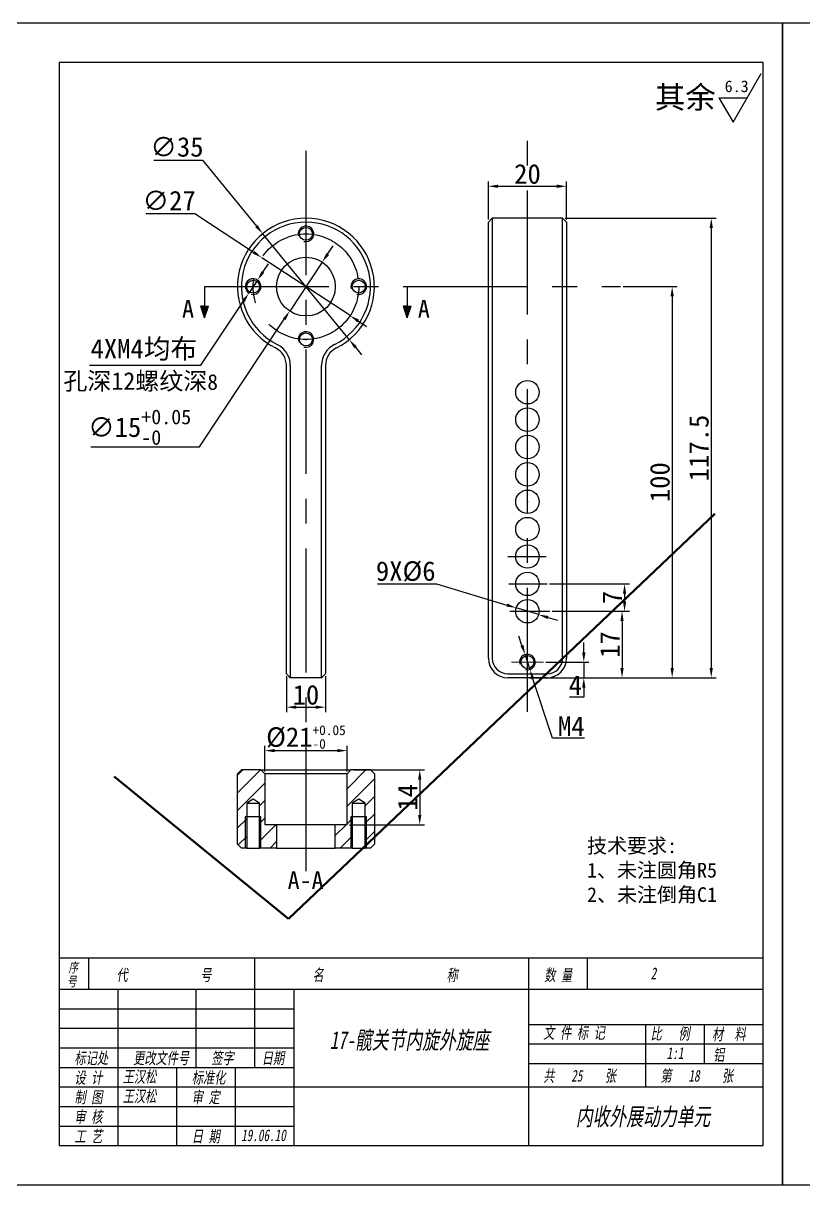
# Model space of a CAD drawing. Header units: millimetres. Extents: x 8840 to 20870, y -7456 to 1741.
# Drawn here: x 14110.7 to 14310.3, y -6249.8 to -5952.8 of the extents above; entities that cross this region are included whole.
import ezdxf

# ---------------------------------------------------------------- set-up
doc = ezdxf.new("R2010")
doc.units = ezdxf.units.MM
doc.linetypes.add('CENTER', pattern=[50.8, 31.75, -6.35, 6.35, -6.35])
doc.layers.get('0').update_dxf_attribs({"lineweight": 25})
for name, color, linetype in [('中心线', 5, 'CENTER'), ('临时线', 6, 'Continuous'), ('剖面线', 3, 'Continuous'), ('尺寸', 4, 'Continuous'), ('尺寸标注', 4, 'Continuous'), ('文字', 7, 'Continuous'), ('细实线', 2, 'Continuous')]:
    doc.layers.add(name, color=color, linetype=linetype)
doc.layers.add('粗实线', color=7, linetype='Continuous', lineweight=25)
doc.styles.get("Standard").update_dxf_attribs({"font": ''})
doc.styles.add('样式 2', font='', dxfattribs={"width": 0.7, "oblique": 10})
doc.styles.get('Standard').set_extended_font_data('SimSun')
doc.styles.get('样式 2').set_extended_font_data('SimSun')
doc.dimstyles.new('ISO-25 1.1', dxfattribs={"dimtxt": 5, "dimasz": 2.5, "dimexe": 1.25, "dimexo": 0.625, "dimtad": 1, "dimtoh": 1, "dimdsep": 46, "dimtxsty": 'Standard', "dimcen": 2.5, "dimclrt": 7, "dimadec": 0, "dimazin": 0, "dimtfac": 1, "dimtmove": 0, "dimatfit": 3, "dimfxl": 1, "dimarcsym": 0})
pattern_1 = [(45, (13941.1258, -6284.218), (-2.245064, 2.245064), [])]

# ---------------------------------------------------------------- blocks, each defined once
blk = doc.blocks.new('SW_CENTERMARKSYMBOL_4')
at = {"color": 0, "linetype": 'Continuous', "lineweight": 0}
for p, q in [((0, 2.5), (0, 4.1)), ((-2.5, 0), (-4.1, 0)), ((0, 0), (-2.5, 0)), ((0, 0), (0, 2.5)), ((0, 0), (0, -2.5)), ((0, 0), (2.5, 0)), ((2.5, 0), (4.1, 0)), ((0, -2.5), (0, -4.1))]:
    blk.add_line(p, q, dxfattribs=at)
blk = doc.blocks.new('ra')
at = {"layer": '细实线'}
for p, q in [((0, 0), (6, 10.39)), ((-3, 5.2), (0, 0)), ((-3, 5.2), (3, 5.2))]:
    blk.add_line(p, q, dxfattribs=at)
at = {"layer": '文字'}
blk.add_attdef('RA', (-1.78, 6.39), '', height=2.5, dxfattribs=at)
blk = doc.blocks.new('*D763')
at = {"layer": 'Defpoints', "color": 0}
for p in [(14248.67, -6002.68), (14244.67, -6120.18), (14286.66, -6120.18)]:
    blk.add_point(p, dxfattribs=at)
at = {"layer": '尺寸标注', "color": 0, "lineweight": -2}
for p, q in [((14249.3, -6002.68), (14287.91, -6002.68)), ((14286.66, -6005.18), (14286.66, -6117.68)), ((14245.3, -6120.18), (14287.91, -6120.18))]:
    blk.add_line(p, q, dxfattribs=at)
at = {"layer": '尺寸标注', "color": 0}
for points in [[(14286.24, -6005.18), (14287.08, -6005.18), (14286.66, -6002.68)], [(14286.24, -6117.68), (14287.08, -6117.68), (14286.66, -6120.18)]]:
    blk.add_solid(points, dxfattribs=at)
at = {"layer": '尺寸标注', "color": 7, "insert": (14283.53, -6061.43), "char_height": 5, "attachment_point": 5, "rotation": 90}
blk.add_mtext('117.5', dxfattribs=at)
blk = doc.blocks.new('*D764')
at = {"layer": 'Defpoints', "color": 0}
for p in [(14245.37, -6103.18), (14245.3, -6120.18), (14263.85, -6120.18)]:
    blk.add_point(p, dxfattribs=at)
at = {"layer": '尺寸标注', "color": 0, "lineweight": -2}
for p, q in [((14245.99, -6103.18), (14265.1, -6103.18)), ((14263.85, -6105.68), (14263.85, -6117.68)), ((14245.92, -6120.18), (14265.1, -6120.18))]:
    blk.add_line(p, q, dxfattribs=at)
at = {"layer": '尺寸标注', "color": 0}
for points in [[(14263.43, -6105.68), (14264.27, -6105.68), (14263.85, -6103.18)], [(14263.43, -6117.68), (14264.27, -6117.68), (14263.85, -6120.18)]]:
    blk.add_solid(points, dxfattribs=at)
at = {"layer": '尺寸标注', "color": 7, "insert": (14260.72, -6111.68), "char_height": 5, "attachment_point": 5, "rotation": 90}
blk.add_mtext('17', dxfattribs=at)
blk = doc.blocks.new('*D765')
at = {"layer": 'Defpoints', "color": 0}
for p in [(14244.67, -6096.18), (14245.37, -6103.18), (14264.5, -6103.18)]:
    blk.add_point(p, dxfattribs=at)
at = {"layer": '尺寸标注', "color": 0, "lineweight": -2}
for p, q in [((14245.29, -6096.18), (14265.75, -6096.18)), ((14264.5, -6098.68), (14264.5, -6100.68)), ((14245.99, -6103.18), (14265.75, -6103.18))]:
    blk.add_line(p, q, dxfattribs=at)
at = {"layer": '尺寸标注', "color": 0}
for points in [[(14264.08, -6098.68), (14264.91, -6098.68), (14264.5, -6096.18)], [(14264.08, -6100.68), (14264.91, -6100.68), (14264.5, -6103.18)]]:
    blk.add_solid(points, dxfattribs=at)
at = {"layer": '尺寸标注', "color": 7, "insert": (14261.37, -6099.68), "char_height": 5, "attachment_point": 5, "rotation": 90}
blk.add_mtext('7', dxfattribs=at)
blk = doc.blocks.new('*D766')
at = {"layer": 'Defpoints', "color": 0}
for p in [(14263.49, -6020.18), (14239.67, -6120.18), (14276.67, -6120.18)]:
    blk.add_point(p, dxfattribs=at)
at = {"layer": '尺寸标注', "color": 0, "lineweight": -2}
for p, q in [((14264.11, -6020.18), (14277.92, -6020.18)), ((14276.67, -6022.68), (14276.67, -6117.68)), ((14240.3, -6120.18), (14277.92, -6120.18))]:
    blk.add_line(p, q, dxfattribs=at)
at = {"layer": '尺寸标注', "color": 0}
for points in [[(14276.26, -6022.68), (14277.09, -6022.68), (14276.67, -6020.18)], [(14276.26, -6117.68), (14277.09, -6117.68), (14276.67, -6120.18)]]:
    blk.add_solid(points, dxfattribs=at)
at = {"layer": '尺寸标注', "color": 7, "insert": (14273.55, -6070.18), "char_height": 5, "attachment_point": 5, "rotation": 90}
blk.add_mtext('100', dxfattribs=at)
blk = doc.blocks.new('*D767')
at = {"layer": 'Defpoints', "color": 0}
for p in [(14239.05, -6114.28), (14240.29, -6118.08)]:
    blk.add_point(p, dxfattribs=at)
at = {"layer": '尺寸标注', "color": 0, "lineweight": -2}
for p, q in [((14238.27, -6111.9), (14237.5, -6109.52)), ((14239.05, -6114.28), (14240.29, -6118.08)), ((14246.04, -6135.67), (14241.07, -6120.46)), ((14254.28, -6135.67), (14246.04, -6135.67))]:
    blk.add_line(p, q, dxfattribs=at)
at = {"layer": '尺寸标注', "color": 0}
for points in [[(14238.67, -6111.77), (14237.88, -6112.03), (14239.05, -6114.28)], [(14241.46, -6120.33), (14240.67, -6120.59), (14240.29, -6118.08)]]:
    blk.add_solid(points, dxfattribs=at)
at = {"layer": '尺寸标注', "color": 7, "insert": (14250.89, -6132.55), "char_height": 5, "attachment_point": 5}
blk.add_mtext('M4', dxfattribs=at)
blk = doc.blocks.new('*D768')
at = {"layer": 'Defpoints', "color": 0}
for p in [(14249.67, -5994.51), (14229.67, -6003.68), (14249.67, -6003.68)]:
    blk.add_point(p, dxfattribs=at)
at = {"layer": '尺寸标注', "color": 0, "lineweight": -2}
for p, q in [((14229.67, -6003.05), (14229.67, -5993.26)), ((14249.67, -6003.05), (14249.67, -5993.26)), ((14232.17, -5994.51), (14247.17, -5994.51))]:
    blk.add_line(p, q, dxfattribs=at)
at = {"layer": '尺寸标注', "color": 0}
for points in [[(14232.17, -5994.1), (14232.17, -5994.93), (14229.67, -5994.51)], [(14247.17, -5994.1), (14247.17, -5994.93), (14249.67, -5994.51)]]:
    blk.add_solid(points, dxfattribs=at)
at = {"layer": '尺寸标注', "color": 7, "insert": (14239.67, -5991.39), "char_height": 5, "attachment_point": 5}
blk.add_mtext('20', dxfattribs=at)
blk = doc.blocks.new('*D769')
at = {"layer": 'Defpoints', "color": 0}
for p in [(14171.95, -6006.63), (14194.1, -6033.73)]:
    blk.add_point(p, dxfattribs=at)
at = {"layer": '尺寸标注', "color": 0, "lineweight": -2}
for p, q in [((14144.13, -5987.8), (14156.57, -5987.8)), ((14156.57, -5987.8), (14170.37, -6004.69)), ((14194.1, -6033.73), (14171.95, -6006.63)), ((14195.68, -6035.67), (14197.26, -6037.6))]:
    blk.add_line(p, q, dxfattribs=at)
at = {"layer": '尺寸标注', "color": 0}
for points in [[(14170.69, -6004.43), (14170.05, -6004.96), (14171.95, -6006.63)], [(14196.01, -6035.4), (14195.36, -6035.93), (14194.1, -6033.73)]]:
    blk.add_solid(points, dxfattribs=at)
at = {"layer": '尺寸标注', "color": 7, "insert": (14150.04, -5984.48), "char_height": 5, "attachment_point": 5}
blk.add_mtext('∅35', dxfattribs=at)
blk = doc.blocks.new('*D770')
at = {"layer": 'Defpoints', "color": 0}
for p in [(14171.74, -6012.77), (14194.31, -6027.59)]:
    blk.add_point(p, dxfattribs=at)
at = {"layer": '尺寸标注', "color": 0, "lineweight": -2}
for p, q in [((14142.12, -6001.49), (14154.58, -6001.49)), ((14154.58, -6001.49), (14169.65, -6011.39)), ((14194.31, -6027.59), (14171.74, -6012.77)), ((14196.4, -6028.96), (14198.49, -6030.34))]:
    blk.add_line(p, q, dxfattribs=at)
at = {"layer": '尺寸标注', "color": 0}
for points in [[(14169.88, -6011.05), (14169.43, -6011.74), (14171.74, -6012.77)], [(14196.63, -6028.62), (14196.17, -6029.31), (14194.31, -6027.59)]]:
    blk.add_solid(points, dxfattribs=at)
at = {"layer": '尺寸标注', "color": 7, "insert": (14148.04, -5998.18), "char_height": 5, "attachment_point": 5}
blk.add_mtext('∅27', dxfattribs=at)
blk = doc.blocks.new('*D771')
at = {"layer": 'Defpoints', "color": 0}
for p in [(14243.77, -6116.18), (14239.67, -6120.18), (14254.08, -6120.18)]:
    blk.add_point(p, dxfattribs=at)
at = {"layer": '尺寸标注', "color": 0, "lineweight": -2}
for p, q in [((14254.08, -6113.68), (14254.08, -6111.18)), ((14244.4, -6116.18), (14255.33, -6116.18)), ((14254.08, -6116.18), (14254.08, -6120.18)), ((14240.3, -6120.18), (14255.33, -6120.18)), ((14254.08, -6122.68), (14254.08, -6125.18)), ((14254.08, -6125.18), (14250.4, -6125.18))]:
    blk.add_line(p, q, dxfattribs=at)
at = {"layer": '尺寸标注', "color": 0}
for points in [[(14253.66, -6113.68), (14254.49, -6113.68), (14254.08, -6116.18)], [(14253.66, -6122.68), (14254.49, -6122.68), (14254.08, -6120.18)]]:
    blk.add_solid(points, dxfattribs=at)
at = {"layer": '尺寸标注', "color": 7, "insert": (14251.92, -6122.05), "char_height": 5, "attachment_point": 5}
blk.add_mtext('4', dxfattribs=at)
blk = doc.blocks.new('*D772')
at = {"layer": 'Defpoints', "color": 0}
for p in [(14178.03, -6119.18), (14188.03, -6119.18), (14188.03, -6127.71)]:
    blk.add_point(p, dxfattribs=at)
at = {"layer": '尺寸标注', "color": 0, "lineweight": -2}
for p, q in [((14178.03, -6119.8), (14178.03, -6128.96)), ((14188.03, -6119.8), (14188.03, -6128.96)), ((14180.53, -6127.71), (14185.53, -6127.71))]:
    blk.add_line(p, q, dxfattribs=at)
at = {"layer": '尺寸标注', "color": 0}
for points in [[(14180.53, -6127.29), (14180.53, -6128.12), (14178.03, -6127.71)], [(14185.53, -6127.29), (14185.53, -6128.12), (14188.03, -6127.71)]]:
    blk.add_solid(points, dxfattribs=at)
at = {"layer": '尺寸标注', "color": 7, "insert": (14183.03, -6124.58), "char_height": 5, "attachment_point": 5}
blk.add_mtext('10', dxfattribs=at)
blk = doc.blocks.new('*D773')
at = {"layer": 'Defpoints', "color": 0}
for p in [(14193.53, -6138.82), (14172.53, -6144.75), (14193.53, -6144.75)]:
    blk.add_point(p, dxfattribs=at)
at = {"layer": '尺寸标注', "color": 0, "lineweight": -2}
for p, q in [((14172.53, -6144.13), (14172.53, -6137.57)), ((14175.03, -6138.82), (14191.03, -6138.82)), ((14193.53, -6144.13), (14193.53, -6137.57))]:
    blk.add_line(p, q, dxfattribs=at)
at = {"layer": '尺寸标注', "color": 0}
for points in [[(14175.03, -6138.4), (14175.03, -6139.23), (14172.53, -6138.82)], [(14191.03, -6138.4), (14191.03, -6139.23), (14193.53, -6138.82)]]:
    blk.add_solid(points, dxfattribs=at)
at = {"layer": '尺寸标注', "color": 7, "insert": (14183.03, -6135.34), "char_height": 5, "attachment_point": 5}
blk.add_mtext('\\A1;%%c21{\\H2.500000;\\S+0.05^ -0;}', dxfattribs=at)
blk = doc.blocks.new('*D774')
at = {"layer": 'Defpoints', "color": 0}
for p in [(14194.53, -6143.75), (14193.53, -6157.75), (14212.13, -6157.75)]:
    blk.add_point(p, dxfattribs=at)
at = {"layer": '尺寸标注', "color": 0, "lineweight": -2}
for p, q in [((14195.15, -6143.75), (14213.38, -6143.75)), ((14212.13, -6146.25), (14212.13, -6155.25)), ((14194.15, -6157.75), (14213.38, -6157.75))]:
    blk.add_line(p, q, dxfattribs=at)
at = {"layer": '尺寸标注', "color": 0}
for points in [[(14211.71, -6146.25), (14212.54, -6146.25), (14212.13, -6143.75)], [(14211.71, -6155.25), (14212.54, -6155.25), (14212.13, -6157.75)]]:
    blk.add_solid(points, dxfattribs=at)
at = {"layer": '尺寸标注', "color": 7, "insert": (14209, -6150.75), "char_height": 5, "attachment_point": 5, "rotation": 90}
blk.add_mtext('14', dxfattribs=at)
blk = doc.blocks.new('*D775')
at = {"layer": 'Defpoints', "color": 0}
for p in [(14236.8, -6102.31), (14242.54, -6104.05)]:
    blk.add_point(p, dxfattribs=at)
at = {"layer": '尺寸标注', "color": 0, "lineweight": -2}
for p, q in [((14201.3, -6096.13), (14216.42, -6096.13)), ((14216.42, -6096.13), (14234.41, -6101.58)), ((14242.54, -6104.05), (14236.8, -6102.31)), ((14244.93, -6104.77), (14247.33, -6105.5))]:
    blk.add_line(p, q, dxfattribs=at)
at = {"layer": '尺寸标注', "color": 0}
for points in [[(14234.53, -6101.19), (14234.29, -6101.98), (14236.8, -6102.31)], [(14245.05, -6104.38), (14244.81, -6105.17), (14242.54, -6104.05)]]:
    blk.add_solid(points, dxfattribs=at)
at = {"layer": '尺寸标注', "color": 7, "insert": (14208.55, -6093.01), "char_height": 5, "attachment_point": 5}
blk.add_mtext('9X%%c6', dxfattribs=at)
blk = doc.blocks.new('*D863')
at = {"layer": 'Defpoints', "color": 0}
for p in [(14187.18, -6013.94), (14178.87, -6026.42)]:
    blk.add_point(p, dxfattribs=at)
at = {"layer": '尺寸标注', "color": 0, "lineweight": -2}
for p, q in [((14188.57, -6011.86), (14189.96, -6009.77)), ((14187.18, -6013.94), (14178.87, -6026.42)), ((14155.77, -6061.1), (14177.48, -6028.5)), ((14127.99, -6061.1), (14155.77, -6061.1))]:
    blk.add_line(p, q, dxfattribs=at)
at = {"layer": '尺寸标注', "color": 0}
for points in [[(14188.22, -6011.62), (14188.92, -6012.09), (14187.18, -6013.94)], [(14177.14, -6028.27), (14177.83, -6028.73), (14178.87, -6026.42)]]:
    blk.add_solid(points, dxfattribs=at)
at = {"layer": '尺寸标注', "color": 7, "insert": (14140.5, -6056.11), "char_height": 5, "attachment_point": 5}
blk.add_mtext('\\A1;∅15{\\H3.750000;\\S+0.05^ -0;}', dxfattribs=at)
blk = doc.blocks.new('*D864')
at = {"layer": 'Defpoints', "color": 0}
for p in [(14170.64, -6018.52), (14168.42, -6021.84)]:
    blk.add_point(p, dxfattribs=at)
at = {"layer": '尺寸标注', "color": 0, "lineweight": -2}
for p, q in [((14172.03, -6016.44), (14173.42, -6014.36)), ((14170.64, -6018.52), (14168.42, -6021.84)), ((14156.12, -6040.23), (14167.03, -6023.92)), ((14127.67, -6040.23), (14156.12, -6040.23))]:
    blk.add_line(p, q, dxfattribs=at)
blk.add_arc((14169.53, -6020.18), 2, 200.4316, 237.0951, dxfattribs=at)
at = {"layer": '尺寸标注', "color": 0}
for points in [[(14171.68, -6016.21), (14172.37, -6016.67), (14170.64, -6018.52)], [(14166.68, -6023.69), (14167.37, -6024.15), (14168.42, -6021.84)]]:
    blk.add_solid(points, dxfattribs=at)
at = {"layer": '尺寸标注', "color": 7, "insert": (14141.58, -6036.33), "char_height": 5, "attachment_point": 5}
blk.add_mtext('4XM4均布', dxfattribs=at)
blk = doc.blocks.new('CHECK_DWG')
at = {"layer": '粗实线', "color": 1, "linetype": 'ByBlock', "lineweight": 50}
blk.add_line((0, 0), (109.02, 103.6), dxfattribs=at)
at = {"layer": '粗实线', "color": 1, "linetype": 'ByBlock', "lineweight": 50, "ltscale": 2}
blk.add_line((-44.59, 36.45), (0, 0), dxfattribs=at)

msp = doc.modelspace()

# ---------------------------------------------------------------- hatches: boundary and pattern name
at = {"layer": '剖面线'}
h = msp.add_hatch(dxfattribs=at)
h.set_pattern_fill('ANSI31', color=256, style=0)
h.set_pattern_definition(pattern_1)
h.paths.add_polyline_path([(14169.527, -6151.261), (14171.177, -6152.252), (14171.177, -6163.752), (14175.527, -6163.752), (14175.527, -6157.752), (14172.527, -6157.752), (14172.527, -6144.752), (14171.527, -6143.752), (14166.527, -6143.752), (14165.527, -6144.752), (14165.527, -6162.752), (14166.527, -6163.752), (14167.877, -6163.752), (14167.877, -6152.252)], flags=0)
h = msp.add_hatch(dxfattribs=at)
h.set_pattern_fill('ANSI31', color=256, style=0)
h.set_pattern_definition(pattern_1)
h.paths.add_polyline_path([(14196.527, -6151.261), (14198.177, -6152.252), (14198.177, -6163.752), (14199.527, -6163.752), (14200.527, -6162.752), (14200.527, -6144.752), (14199.527, -6143.752), (14194.527, -6143.752), (14193.527, -6144.752), (14193.527, -6157.752), (14190.527, -6157.752), (14190.527, -6163.752), (14194.877, -6163.752), (14194.877, -6152.252)], flags=0)
at = {"layer": '粗实线'}
h = msp.add_hatch(color=256, dxfattribs=at)
h.paths.add_polyline_path([(14157.122, -6028.179), (14157.122, -6025.179), (14156.122, -6025.179)])
h.paths.add_polyline_path([(14157.122, -6028.179), (14158.122, -6025.179), (14157.122, -6025.179)])
h = msp.add_hatch(color=256, dxfattribs=at)
h.paths.add_polyline_path([(14208.932, -6028.179), (14208.932, -6025.179), (14209.932, -6025.179)])
h.paths.add_polyline_path([(14208.932, -6028.179), (14207.932, -6025.179), (14208.932, -6025.179)])

# ---------------------------------------------------------------- linework, layer by layer
for p, q in [((14299.91, -5962.824), (14119.91, -5962.824)), ((14119.91, -5962.824), (14119.91, -6239.824)), ((14299.91, -6239.824), (14299.91, -5962.824)), ((14119.91, -6191.824), (14299.91, -6191.824)), ((14127.41, -6191.824), (14127.41, -6199.824)), ((14169.91, -6191.824), (14169.91, -6199.824)), ((14239.91, -6191.824), (14239.91, -6239.824)), ((14254.91, -6191.824), (14254.91, -6199.824)), ((14119.91, -6199.824), (14299.91, -6199.824)), ((14179.91, -6199.824), (14179.91, -6239.824)), ((14239.91, -6208.824), (14299.91, -6208.824)), ((14119.91, -6214.824), (14179.91, -6214.824)), ((14179.91, -6224.824), (14299.91, -6224.824)), ((14119.91, -6239.824), (14299.91, -6239.824))]:
    msp.add_line(p, q)
for points in [[(14094.91, -6249.824), (14304.91, -6249.824), (14304.91, -5952.824), (14094.91, -5952.824)], [(14304.91, -6249.824), (14514.91, -6249.824), (14514.91, -5952.824), (14304.91, -5952.824)]]:
    msp.add_lwpolyline(points, close=True)
at = {"layer": '中心线'}
for p, q in [((14239.67, -6128.915), (14239.67, -5981.584)), ((14183.027, -5985.491), (14183.027, -6170.272)), ((14157.122, -6020.179), (14263.485, -6020.179)), ((14234.615, -6089.179), (14244.431, -6089.179)), ((14234.883, -6096.179), (14244.668, -6096.179)), ((14235.193, -6103.179), (14245.365, -6103.179))]:
    msp.add_line(p, q, dxfattribs=at)
msp.add_circle((14183.027, -6020.179), 13.5, dxfattribs=at)
at = {"layer": '临时线'}
for p, q in [((14134.91, -6199.824), (14134.91, -6239.824)), ((14154.91, -6199.824), (14154.91, -6219.824)), ((14169.91, -6199.824), (14169.91, -6219.824)), ((14119.91, -6204.824), (14179.91, -6204.824)), ((14119.91, -6209.824), (14179.91, -6209.824)), ((14269.872, -6208.824), (14269.872, -6224.824)), ((14284.872, -6208.824), (14284.872, -6218.824)), ((14239.91, -6213.824), (14299.91, -6213.824)), ((14239.91, -6218.824), (14299.91, -6218.824)), ((14119.91, -6219.824), (14179.91, -6219.824)), ((14149.91, -6219.824), (14149.91, -6239.824)), ((14164.91, -6219.824), (14164.91, -6239.824)), ((14119.91, -6224.824), (14179.91, -6224.824)), ((14119.91, -6229.824), (14179.91, -6229.824)), ((14119.91, -6234.824), (14179.91, -6234.824))]:
    msp.add_line(p, q, dxfattribs=at)
at = {"layer": '粗实线'}
for p, q in [((14230.67, -6002.679), (14229.67, -6003.679)), ((14229.67, -6034.96), (14229.67, -6003.679)), ((14248.67, -6002.679), (14230.67, -6002.679)), ((14230.67, -6002.679), (14230.67, -6035.856)), ((14249.67, -6003.679), (14248.67, -6002.679)), ((14248.67, -6035.856), (14248.67, -6002.679)), ((14249.67, -6003.679), (14249.67, -6034.96)), ((14157.122, -6020.179), (14157.122, -6028.179)), ((14208.932, -6020.179), (14208.932, -6028.179)), ((14157.122, -6025.179), (14156.122, -6025.179)), ((14157.122, -6028.179), (14156.122, -6025.179)), ((14157.122, -6028.179), (14157.122, -6025.179)), ((14157.122, -6025.179), (14158.122, -6025.179)), ((14157.122, -6028.179), (14158.122, -6025.179)), ((14208.932, -6025.179), (14207.932, -6025.179)), ((14208.932, -6028.179), (14207.932, -6025.179)), ((14208.932, -6028.179), (14208.932, -6025.179)), ((14208.932, -6025.179), (14209.932, -6025.179)), ((14208.932, -6028.179), (14209.932, -6025.179)), ((14229.67, -6040.335), (14229.67, -6034.96)), ((14249.67, -6034.96), (14249.67, -6040.335)), ((14230.67, -6035.856), (14230.67, -6040.335)), ((14248.67, -6040.335), (14248.67, -6035.856)), ((14178.027, -6115.179), (14178.027, -6040.335)), ((14179.027, -6040.335), (14179.027, -6115.179)), ((14187.027, -6115.179), (14187.027, -6040.335)), ((14188.027, -6040.335), (14188.027, -6115.179)), ((14229.67, -6115.179), (14229.67, -6040.335)), ((14230.67, -6040.335), (14230.67, -6115.179)), ((14248.67, -6115.179), (14248.67, -6040.335)), ((14249.67, -6040.335), (14249.67, -6115.179)), ((14178.027, -6119.179), (14178.027, -6115.179)), ((14179.027, -6115.179), (14179.027, -6120.179)), ((14187.027, -6120.179), (14187.027, -6115.179)), ((14188.027, -6115.179), (14188.027, -6119.179)), ((14178.027, -6119.179), (14179.027, -6120.179)), ((14187.027, -6120.179), (14179.027, -6120.179)), ((14188.027, -6119.179), (14187.027, -6120.179)), ((14234.67, -6119.179), (14244.67, -6119.179)), ((14244.67, -6120.179), (14234.67, -6120.179)), ((14166.527, -6143.752), (14165.527, -6144.752)), ((14165.527, -6162.752), (14165.527, -6144.752)), ((14171.527, -6143.752), (14166.527, -6143.752)), ((14172.527, -6144.752), (14171.527, -6143.752)), ((14171.527, -6143.752), (14194.527, -6143.752)), ((14172.527, -6144.752), (14172.527, -6157.752)), ((14193.527, -6144.752), (14172.527, -6144.752)), ((14194.527, -6143.752), (14193.527, -6144.752)), ((14193.527, -6157.752), (14193.527, -6144.752)), ((14199.527, -6143.752), (14194.527, -6143.752)), ((14200.527, -6144.752), (14199.527, -6143.752)), ((14200.527, -6144.752), (14200.527, -6162.752)), ((14169.527, -6151.261), (14167.877, -6152.252)), ((14167.877, -6152.252), (14171.177, -6152.252)), ((14167.877, -6152.252), (14167.877, -6163.752)), ((14171.177, -6152.252), (14169.527, -6151.261)), ((14171.177, -6163.752), (14171.177, -6152.252)), ((14196.527, -6151.261), (14194.877, -6152.252)), ((14194.877, -6152.252), (14198.177, -6152.252)), ((14194.877, -6152.252), (14194.877, -6163.752)), ((14198.177, -6152.252), (14196.527, -6151.261)), ((14198.177, -6163.752), (14198.177, -6152.252)), ((14167.877, -6155.752), (14167.527, -6155.752)), ((14171.177, -6155.752), (14167.877, -6155.752)), ((14171.527, -6155.752), (14171.177, -6155.752)), ((14194.877, -6155.752), (14194.527, -6155.752)), ((14198.177, -6155.752), (14194.877, -6155.752)), ((14198.527, -6155.752), (14198.177, -6155.752)), ((14175.527, -6157.752), (14172.527, -6157.752)), ((14175.527, -6157.752), (14175.527, -6163.752)), ((14190.527, -6157.752), (14175.527, -6157.752)), ((14190.527, -6163.752), (14190.527, -6157.752)), ((14193.527, -6157.752), (14190.527, -6157.752)), ((14165.527, -6162.752), (14166.527, -6163.752)), ((14167.877, -6163.752), (14166.527, -6163.752)), ((14167.877, -6163.752), (14171.177, -6163.752)), ((14175.527, -6163.752), (14171.177, -6163.752)), ((14175.527, -6163.752), (14190.527, -6163.752)), ((14194.877, -6163.752), (14190.527, -6163.752)), ((14194.877, -6163.752), (14198.177, -6163.752)), ((14199.527, -6163.752), (14198.177, -6163.752)), ((14199.527, -6163.752), (14200.527, -6162.752))]:
    msp.add_line(p, q, dxfattribs=at)
for centre, radius in [((14183.027, -6006.679), 1.65), ((14183.027, -6020.179), 7.5), ((14169.527, -6020.179), 1.65), ((14196.527, -6020.179), 1.65), ((14183.027, -6033.679), 1.65), ((14239.67, -6047.179), 3), ((14239.67, -6054.179), 3), ((14239.67, -6061.179), 3), ((14239.67, -6068.179), 3), ((14239.67, -6075.179), 3), ((14239.67, -6082.179), 3), ((14239.67, -6089.179), 3), ((14239.67, -6096.179), 3), ((14239.67, -6103.179), 3), ((14239.67, -6116.179), 1.65)]:
    msp.add_circle(centre, radius, dxfattribs=at)
for centre, radius, start, end in [((14183.027, -6020.179), 17.5, 296.3878, 243.6122), ((14183.027, -6020.179), 16.5, 296.3878, 243.6122), ((14173.027, -6040.335), 6, 0, 63.6122), ((14193.027, -6040.335), 6, 116.3878, 180), ((14173.027, -6040.335), 5, 0, 63.6122), ((14193.027, -6040.335), 5, 116.3878, 180), ((14234.67, -6115.179), 5, 180, 270), ((14234.67, -6115.179), 4, 180, 270), ((14244.67, -6115.179), 4, 270, 0), ((14244.67, -6115.179), 5, 270, 0)]:
    msp.add_arc(centre, radius, start, end, dxfattribs=at)
for p in [(14183.027, -6033.679), (14239.67, -6075.179), (14239.67, -6116.179)]:
    msp.add_point(p, dxfattribs=at)
at = {"layer": '细实线'}
for p, q in [((14167.527, -6155.752), (14167.527, -6163.752)), ((14171.527, -6163.752), (14171.527, -6155.752)), ((14194.527, -6155.752), (14194.527, -6163.752)), ((14198.527, -6163.752), (14198.527, -6155.752))]:
    msp.add_line(p, q, dxfattribs=at)
for centre in [(14183.027, -6006.679), (14169.527, -6020.179), (14196.527, -6020.179), (14183.027, -6033.679), (14239.67, -6116.179)]:
    msp.add_arc(centre, 2, 255, 195, dxfattribs=at)

# ---------------------------------------------------------------- block references
at = {"layer": '中心线'}
msp.add_blockref('SW_CENTERMARKSYMBOL_4', (14239.67, -6116.179), dxfattribs=at)
at = {"layer": '尺寸', "xscale": 1.19999999999709, "yscale": 1.199999999999818, "zscale": 1.2}
msp.add_blockref('ra', (14292.242, -5978.116), dxfattribs=at).add_auto_attribs({'RA': '6.3'})
at = {"layer": '尺寸标注', "lineweight": 100}
msp.add_blockref('CHECK_DWG', (14178.543, -6181.841), dxfattribs=at)

# ---------------------------------------------------------------- texts
at = {"style": '样式 2', "oblique": 10, "width": 0.7}
for s, height, p in [('序', 2.5, (14122.318, -6195.523)), ('代             号', 3, (14134.577, -6197.695)), ('名                      称', 3, (14184.708, -6197.695)), ('数 量', 3, (14243.965, -6197.695)), ('2', 3, (14271.18, -6197.266)), ('号', 2.5, (14121.972, -6199.077)), ('17-髋关节内旋外旋座', 4.5, (14189.127, -6215.077)), ('文 件 标 记', 3, (14243.717, -6212.454)), ('比   例', 3, (14271.141, -6212.672)), ('材  料', 3, (14286.878, -6212.831)), ('标记处', 3, (14123.847, -6218.93)), ('更改文件号', 3, (14138.847, -6218.93)), ('签字', 3, (14158.847, -6218.93)), ('日期', 3, (14171.736, -6218.93)), ('1:1', 3, (14275.249, -6217.672)), ('铝', 3, (14287.155, -6218.115)), ('设 计', 3, (14123.847, -6223.93)), ('王汉松', 3, (14136.18, -6223.672)), ('标准化', 3, (14153.847, -6223.93)), ('共   25    张', 3, (14243.717, -6223.454)), ('第   18    张', 3, (14273.679, -6223.454)), ('制 图', 3, (14123.847, -6228.93)), ('王汉松', 3, (14136.18, -6228.672)), ('审 定', 3, (14153.847, -6228.93)), ('审 核', 3, (14123.847, -6233.93)), ('内收外展动力单元', 4.5, (14252.039, -6234.635)), ('工 艺', 3, (14123.847, -6238.93)), ('日 期', 3, (14153.847, -6238.93)), ('19.06.10', 3, (14166.455, -6238.669))]:
    msp.add_text(s, height=height, dxfattribs=at).set_placement(p)
at = {"layer": '文字'}
msp.add_text('其余', height=5.7, dxfattribs=at).set_placement((14272.257, -5974.6))
at = {"layer": '文字', "ltscale": 0.1, "insert": (14254.904, -6161.257), "char_height": 3.75, "width": 54.13968, "attachment_point": 1}
msp.add_mtext('{\\fSimSun|b0|i0|c134|p2;技术要求:\\P1、未注圆角R5\\P2、未注倒角C1}', dxfattribs=at)
at = {"layer": '粗实线'}
for s, width, insert, char_height, attachment_point in [('{\\C7;A}', 35.09452, (14154.41, -6023.575), 4.5, 3), ('{\\C7;A}', 35.09452, (14211.645, -6023.575), 4.5, 1), ('{\\H1.125x;\\C7;孔深12螺纹深\\H0.88889x;8}', 44.1348, (14121, -6042.055), 4, 1), ('{\\C7;A-A}', 35.09452, (14178.346, -6169.707), 4.5, 1)]:
    msp.add_mtext_dynamic_manual_height_columns(s, width=width, gutter_width=18.824, heights=[0], dxfattribs=dict(at, insert=insert, char_height=char_height, attachment_point=attachment_point))

# ---------------------------------------------------------------- dimensions: what is measured, and where the dimension line sits
at = {"layer": '尺寸标注'}
for p1, p2, picture, middle in [((14194.101, -6033.73), (14171.954, -6006.628), '*D769', (14150.036, -5987.802)), ((14194.31, -6027.591), (14171.744, -6012.767), '*D770', (14148.038, -6001.494))]:
    dim = msp.add_diameter_dim_2p(p1=p1, p2=p2, dimstyle='ISO-25 1.1', dxfattribs=at)
    dim.commit()
    dim.dimension.update_dxf_attribs({"geometry": picture, "text_midpoint": middle, "dimtype": 163})
for base, p1, p2, picture, middle in [((14249.67, -5994.514), (14229.67, -6003.679), (14249.67, -6003.679), '*D768', (14239.67, -5991.389)), ((14188.027, -6127.707), (14178.027, -6119.179), (14188.027, -6119.179), '*D772', (14183.027, -6124.582))]:
    dim = msp.add_linear_dim(base=base, p1=p1, p2=p2, dimstyle='ISO-25 1.1', dxfattribs=at)
    dim.commit()
    dim.dimension.update_dxf_attribs({"geometry": picture, "text_midpoint": middle})
for base, p1, p2, picture, middle in [((14286.66, -6120.179), (14248.67, -6002.679), (14244.67, -6120.179), '*D763', (14283.535, -6061.429)), ((14276.674, -6120.179), (14263.485, -6020.179), (14239.67, -6120.179), '*D766', (14273.549, -6070.179)), ((14264.498, -6103.179), (14244.668, -6096.179), (14245.365, -6103.179), '*D765', (14261.373, -6099.679)), ((14263.849, -6120.179), (14245.365, -6103.179), (14245.295, -6120.179), '*D764', (14260.724, -6111.679)), ((14254.077, -6120.179), (14243.77, -6116.179), (14239.67, -6120.179), '*D771', (14251.924, -6122.054)), ((14212.126, -6157.752), (14194.527, -6143.752), (14193.527, -6157.752), '*D774', (14209.001, -6150.752))]:
    dim = msp.add_linear_dim(base=base, p1=p1, p2=p2, angle=90, dimstyle='ISO-25 1.1', dxfattribs=at)
    dim.commit()
    dim.dimension.update_dxf_attribs({"geometry": picture, "text_midpoint": middle})
dim = msp.add_diameter_dim_2p(p1=(14187.184, -6013.936), p2=(14178.87, -6026.421), dimstyle='ISO-25 1.1', override={"dimgap": 0.625, "dimtol": 1, "dimlim": 0, "dimtp": 0.05, "dimtm": 1e-09, "dimtfac": 0.75, "dimtolj": 1}, dxfattribs=at)
dim.commit()
dim.dimension.update_dxf_attribs({"geometry": '*D863', "text_midpoint": (14140.504, -6061.104), "dimtype": 163})
for p1, p2, text, picture, middle in [((14170.639, -6018.516), (14168.416, -6021.842), '4XM4均布', '*D864', (14141.582, -6040.232)), ((14242.541, -6104.049), (14236.799, -6102.309), '9X%%c6', '*D775', (14208.545, -6096.134)), ((14239.049, -6114.278), (14240.291, -6118.08), 'M4', '*D767', (14250.888, -6135.673))]:
    dim = msp.add_diameter_dim_2p(p1=p1, p2=p2, text=text, dimstyle='ISO-25 1.1', dxfattribs=at)
    dim.commit()
    dim.dimension.update_dxf_attribs({"geometry": picture, "text_midpoint": middle, "dimtype": 163})
dim = msp.add_linear_dim(base=(14193.527, -6138.816), p1=(14172.527, -6144.752), p2=(14193.527, -6144.752), dimstyle='ISO-25 1.1', override={"dimgap": 0.625, "dimpost": '%%c<>', "dimtol": 1, "dimlim": 0, "dimtp": 0.05, "dimtm": 1e-09, "dimtfac": 0.5, "dimtolj": 1}, dxfattribs=at)
dim.commit()
dim.dimension.update_dxf_attribs({"geometry": '*D773', "text_midpoint": (14183.027, -6135.344)})

doc.saveas('drawing.dxf')
